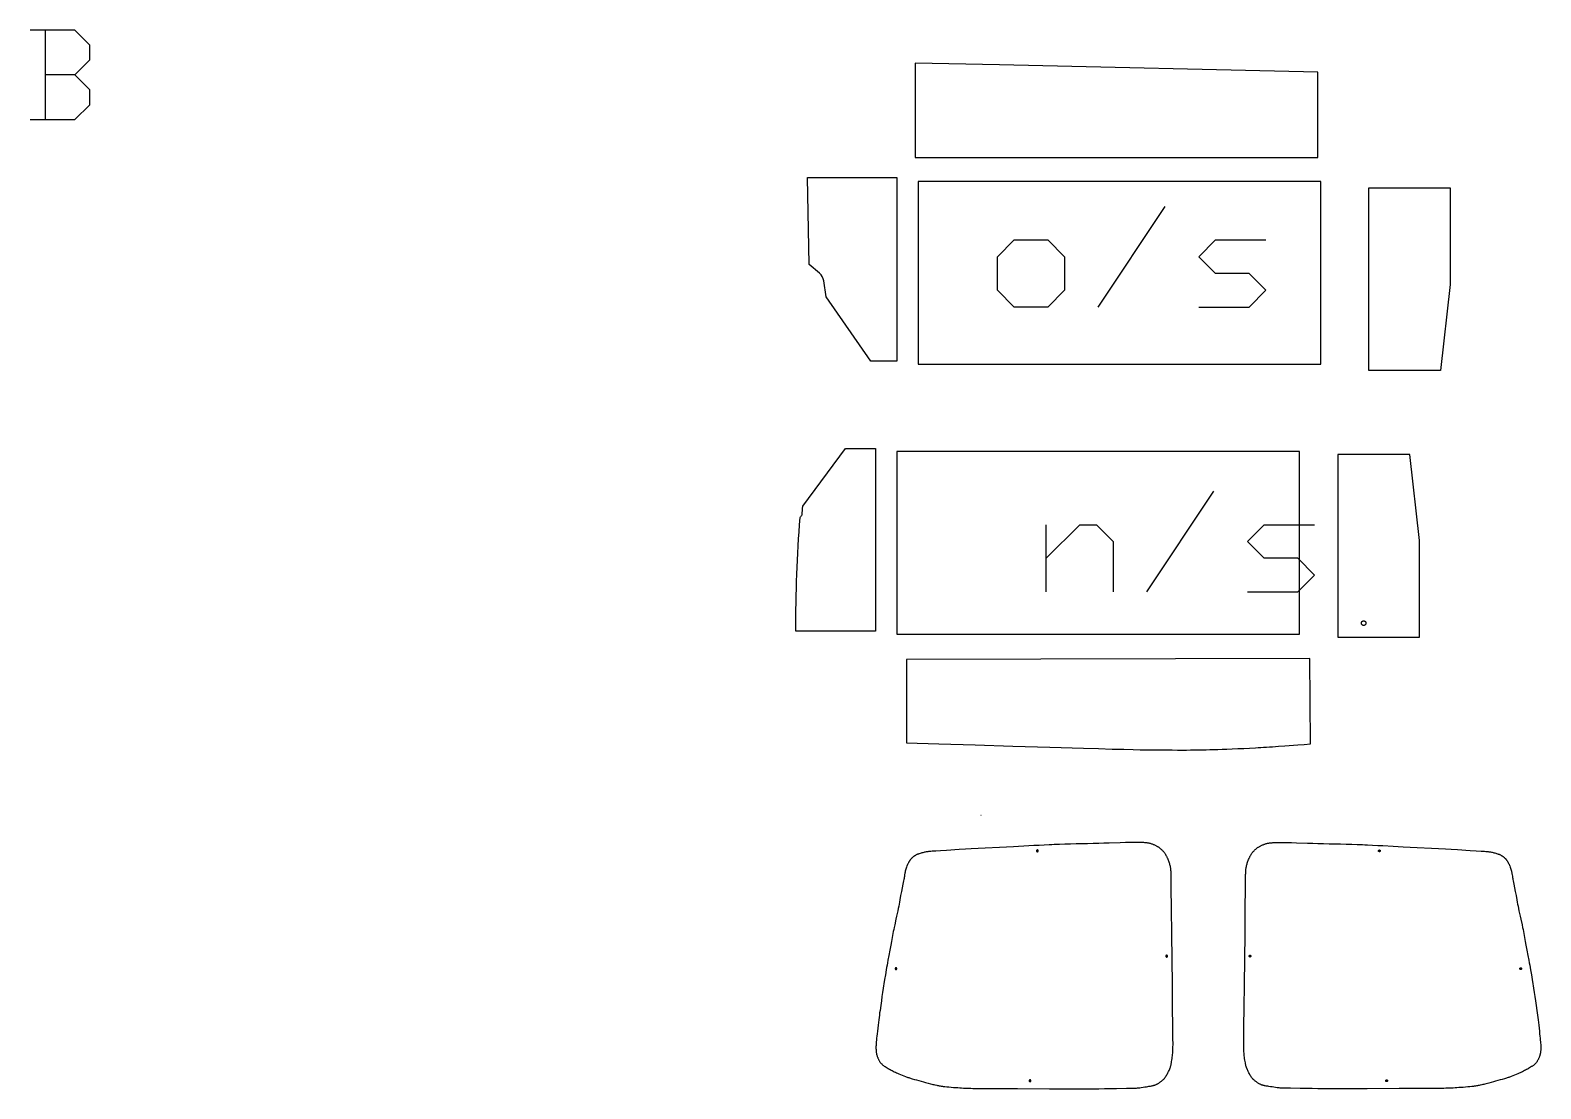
# Model space of a CAD drawing. Extents: x -674 to 6078, y 0 to 5918.
# Drawn here: x 2647 to 6078, y 3513 to 5918 of the extents above; entities that cross this region are included whole.
import ezdxf

# ---------------------------------------------------------------- set-up
doc = ezdxf.new("R2010")
doc.units = 0
doc.layers.add('Default Layer', color=1, linetype='CONTINUOUS')

msp = doc.modelspace()

# ---------------------------------------------------------------- linework, layer by layer
at = {"layer": 'Default Layer'}
for points in [[(2748.6, 5816.8), (2782.5, 5850.7), (2782.5, 5884.5), (2748.6, 5918.4), (2647, 5918.4)], [(2680.9, 5918.4), (2680.9, 5715.2)], [(2647, 5715.2), (2748.6, 5715.2), (2782.5, 5749.1), (2782.5, 5782.9), (2748.6, 5816.8), (2680.9, 5816.8)], [(5072.5, 5289.4), (5224.9, 5518)], [(5301.1, 5289.4), (5415.4, 5289.4), (5453.5, 5327.5), (5415.4, 5365.6), (5339.2, 5365.6), (5301.1, 5403.7), (5339.2, 5441.8), (5453.5, 5441.8)], [(5183, 4642.5), (5335.4, 4871.1)], [(4954.4, 4642.5), (4954.4, 4794.9)], [(4954.4, 4718.7), (5030.6, 4794.9), (5068.7, 4794.9), (5106.8, 4756.8), (5106.8, 4642.5)], [(5411.6, 4642.5), (5525.9, 4642.5), (5564, 4680.6), (5525.9, 4718.7), (5449.7, 4718.7), (5411.6, 4756.8), (5449.7, 4794.9), (5564, 4794.9)], [(4806.6, 4134.3), (4806.4, 4134.2), (4806.1, 4134.3)]]:
    msp.add_lwpolyline(points, dxfattribs=at)
for points in [[(4848.2, 5839.5), (4656.7, 5843.8), (4656.7, 5628.8), (5571.7, 5628.8), (5571.5, 5823.1), (4848.2, 5839.5)], [(5578.6, 5159.5), (5578.6, 5574.5), (4663.6, 5574.5), (4663.6, 5159.5), (5578.6, 5159.5)], [(5850.1, 5145.6), (5687.1, 5145.6), (5687.1, 5145.6), (5687.1, 5560.6), (5687.1, 5560.6), (5872.1, 5560.6), (5872.1, 5340.6), (5850.1, 5145.6)], [(4958.2, 5289.4), (4882, 5289.4), (4843.9, 5327.5), (4843.9, 5403.7), (4882, 5441.8), (4958.2, 5441.8), (4996.3, 5403.7), (4996.3, 5327.5), (4958.2, 5289.4)], [(5530.2, 4546.2), (5530.2, 4961.2), (4615.2, 4961.2), (4615.2, 4546.2), (5530.2, 4546.2)], [(5780.1, 4954.3), (5617.1, 4954.3), (5617.1, 4954.3), (5617.1, 4539.3), (5617.1, 4539.3), (5802.1, 4539.3), (5802.1, 4759.3), (5780.1, 4954.3)], [(5675.6, 4576.5), (5676.1, 4576.5), (5676.6, 4576.4), (5677.1, 4576.3), (5677.6, 4576.1), (5678.1, 4575.9), (5678.5, 4575.7), (5678.9, 4575.4), (5679.3, 4575), (5679.6, 4574.6), (5679.9, 4574.2), (5680.2, 4573.8), (5680.4, 4573.3), (5680.6, 4572.9), (5680.7, 4572.4), (5680.8, 4571.8), (5680.8, 4571.3), (5680.8, 4570.8), (5680.7, 4570.2), (5680.6, 4569.7), (5680.4, 4569.3), (5680.2, 4568.8), (5679.9, 4568.4), (5679.6, 4568), (5679.3, 4567.6), (5678.9, 4567.2), (5678.5, 4566.9), (5678.1, 4566.7), (5677.6, 4566.5), (5677.1, 4566.3), (5676.6, 4566.2), (5676.1, 4566.1), (5675.6, 4566), (5675, 4566.1), (5674.5, 4566.2), (5674, 4566.3), (5673.5, 4566.5), (5673.1, 4566.7), (5672.6, 4566.9), (5672.2, 4567.2), (5671.9, 4567.6), (5671.5, 4568), (5671.2, 4568.4), (5671, 4568.8), (5670.7, 4569.3), (5670.6, 4569.7), (5670.4, 4570.2), (5670.4, 4570.8), (5670.3, 4571.3), (5670.4, 4571.8), (5670.4, 4572.4), (5670.6, 4572.9), (5670.7, 4573.3), (5671, 4573.8), (5671.2, 4574.2), (5671.5, 4574.6), (5671.9, 4575), (5672.2, 4575.4), (5672.6, 4575.7), (5673.1, 4575.9), (5673.5, 4576.1), (5674, 4576.3), (5674.5, 4576.4), (5675, 4576.5), (5675.6, 4576.5)], [(5553.6, 4491), (4636.9, 4488.9), (4637.6, 4299.5), (4710.9, 4297.2), (4793, 4294.6), (4878.6, 4292), (4962.5, 4289.5), (5039.4, 4287.2), (5073.7, 4286.2), (5104.3, 4285.3), (5130.6, 4284.6), (5151.9, 4284), (5167.6, 4283.6), (5173.1, 4283.5), (5176.9, 4283.4), (5189.3, 4283.3), (5202.2, 4283.2), (5215.3, 4283.1), (5228.3, 4283.1), (5240.8, 4283.1), (5252.7, 4283), (5273.2, 4283), (5282.1, 4283.1), (5291, 4283.2), (5299.9, 4283.3), (5308.7, 4283.5), (5317.6, 4283.7), (5326.5, 4283.9), (5335.3, 4284.2), (5344.2, 4284.4), (5353.9, 4284.8), (5364.9, 4285.2), (5377, 4285.6), (5389.8, 4286.1), (5403.1, 4286.7), (5416.4, 4287.3), (5429.6, 4288), (5436, 4288.4), (5442.2, 4288.7), (5448.4, 4289.1), (5454.9, 4289.5), (5461.5, 4290), (5468.3, 4290.4), (5482.3, 4291.4), (5496.8, 4292.5), (5526.1, 4294.8), (5540.7, 4295.9), (5555, 4297), (5553.6, 4491)], [(5062.4, 3513.3), (5074.1, 3513.4), (5087.2, 3513.6), (5100.8, 3513.8), (5114.1, 3514), (5136.6, 3514.5), (5147.9, 3514.7), (5151.3, 3514.8), (5154.8, 3514.8), (5156.5, 3514.9), (5158.2, 3514.9), (5160, 3515), (5161.7, 3515.2), (5162.7, 3515.3), (5163.9, 3515.4), (5166.9, 3515.8), (5170.5, 3516.3), (5174.4, 3516.8), (5178.3, 3517.4), (5182, 3518), (5185.2, 3518.5), (5187.6, 3518.9), (5189.5, 3519.3), (5191.5, 3519.6), (5193.5, 3519.9), (5195.4, 3520.3), (5196.4, 3520.5), (5197.4, 3520.7), (5198.4, 3520.9), (5199.3, 3521.2), (5200.3, 3521.4), (5201.2, 3521.8), (5202.1, 3522.1), (5203, 3522.5), (5204, 3522.9), (5205.1, 3523.5), (5206.2, 3524.1), (5207.4, 3524.8), (5208.7, 3525.6), (5210, 3526.4), (5211.3, 3527.2), (5212.6, 3528.1), (5213.9, 3529), (5215.2, 3529.9), (5216.5, 3530.9), (5217.6, 3531.8), (5218.8, 3532.7), (5219.8, 3533.5), (5220.7, 3534.4), (5221.5, 3535.2), (5222.2, 3535.9), (5222.9, 3536.7), (5223.6, 3537.5), (5224.2, 3538.4), (5224.9, 3539.2), (5225.5, 3540.1), (5226, 3541), (5226.6, 3541.9), (5227.2, 3542.8), (5227.7, 3543.7), (5228.7, 3545.6), (5229.7, 3547.4), (5230.7, 3549.2), (5231.7, 3551), (5232.6, 3552.8), (5233.5, 3554.7), (5234.3, 3556.6), (5235.1, 3558.4), (5235.5, 3559.4), (5235.8, 3560.3), (5236.2, 3561.3), (5236.5, 3562.3), (5236.8, 3563.2), (5237.1, 3564.2), (5237.4, 3565.3), (5237.7, 3566.4), (5238, 3567.7), (5238.3, 3569), (5238.6, 3570.5), (5238.8, 3572), (5239.4, 3575.2), (5239.9, 3578.5), (5240.4, 3581.9), (5240.8, 3585.1), (5241.2, 3588.3), (5241.5, 3591.3), (5241.8, 3594.3), (5242, 3597.4), (5242.2, 3600.4), (5242.3, 3603.5), (5242.4, 3606.5), (5242.5, 3609.5), (5242.6, 3612.6), (5242.6, 3614), (5242.6, 3616.6), (5242.5, 3625.4), (5242.4, 3638.4), (5242.2, 3655.2), (5241.7, 3697.9), (5241.1, 3749.8), (5239.6, 3865.4), (5238.9, 3921.2), (5238.3, 3970.5), (5238.3, 3976.8), (5238.3, 3983.3), (5238.3, 3989.5), (5238.3, 3992.3), (5238.3, 3994.9), (5238.2, 3999.9), (5238.1, 4002.4), (5238.1, 4005), (5238, 4007.5), (5237.9, 4008.7), (5237.8, 4009.9), (5237.7, 4011), (5237.6, 4012.1), (5237.5, 4013.2), (5237.3, 4014.2), (5237, 4016.3), (5236.6, 4018.3), (5236.1, 4020.3), (5235.6, 4022.3), (5235, 4024.3), (5234.4, 4026.2), (5233.8, 4028.2), (5233.1, 4030.1), (5232.3, 4032.1), (5231.5, 4034.2), (5230.5, 4036.5), (5230, 4037.6), (5229.5, 4038.7), (5229, 4039.9), (5228.4, 4041), (5227.9, 4042.1), (5227.3, 4043.2), (5226.6, 4044.3), (5226, 4045.4), (5225.3, 4046.4), (5224.6, 4047.4), (5223.9, 4048.4), (5223.2, 4049.4), (5222.4, 4050.3), (5221.6, 4051.3), (5220.7, 4052.3), (5219.9, 4053.3), (5219, 4054.2), (5218.1, 4055.2), (5217.1, 4056.1), (5216.2, 4057), (5215.2, 4057.9), (5214.2, 4058.7), (5213.2, 4059.6), (5212.1, 4060.4), (5211.1, 4061.2), (5210, 4061.9), (5208.9, 4062.6), (5207.8, 4063.3), (5206.6, 4064), (5205.3, 4064.7), (5204, 4065.4), (5202.7, 4066), (5201.4, 4066.6), (5200, 4067.2), (5198.6, 4067.8), (5197.2, 4068.4), (5195.7, 4068.9), (5194.3, 4069.4), (5192.9, 4069.9), (5191.4, 4070.3), (5190, 4070.7), (5188.6, 4071.1), (5187.8, 4071.2), (5187.1, 4071.4), (5185.5, 4071.6), (5183.8, 4071.9), (5182, 4072.1), (5180.2, 4072.3), (5178.3, 4072.4), (5176.3, 4072.5), (5174.3, 4072.6), (5172.2, 4072.7), (5170.2, 4072.8), (5166, 4072.9), (5158, 4073), (5155.7, 4073), (5152.6, 4073), (5148.8, 4073), (5144.5, 4072.9), (5134.3, 4072.6), (5122.7, 4072.3), (5097.6, 4071.5), (5085.4, 4071.2), (5074.2, 4070.8), (5061.4, 4070.5), (5048.5, 4070.2), (5022.5, 4069.5), (5009.6, 4069.2), (4997, 4068.8), (4984.7, 4068.4), (4978.8, 4068.2), (4972.9, 4068), (4967.1, 4067.7), (4961.3, 4067.5), (4949.7, 4066.9), (4938.2, 4066.3), (4926.6, 4065.7), (4903.4, 4064.4), (4891.8, 4063.8), (4880.2, 4063.2), (4783.9, 4058.2), (4771.2, 4057.5), (4757.1, 4056.6), (4727.9, 4054.9), (4714.6, 4054.1), (4703.5, 4053.4), (4695.4, 4052.9), (4692.8, 4052.7), (4691.3, 4052.6), (4689.4, 4052.4), (4687.5, 4052.1), (4685.6, 4051.9), (4683.7, 4051.6), (4681.9, 4051.3), (4680, 4051), (4678.1, 4050.6), (4676.3, 4050.2), (4674.4, 4049.7), (4672.4, 4049.2), (4670.3, 4048.6), (4668.3, 4048), (4666.3, 4047.4), (4665.3, 4047.1), (4664.4, 4046.7), (4663.4, 4046.4), (4662.5, 4046), (4661.7, 4045.6), (4660.9, 4045.3), (4659.3, 4044.5), (4657.8, 4043.7), (4657.1, 4043.2), (4656.3, 4042.8), (4655.6, 4042.3), (4654.9, 4041.9), (4654.1, 4041.4), (4653.4, 4040.9), (4652.7, 4040.4), (4652, 4039.8), (4651.4, 4039.3), (4650.7, 4038.7), (4650.1, 4038.1), (4649.5, 4037.5), (4648.8, 4036.9), (4648.2, 4036.3), (4647.6, 4035.6), (4647.1, 4034.9), (4646.5, 4034.2), (4645.9, 4033.4), (4645.3, 4032.7), (4644.8, 4031.9), (4644.3, 4031.1), (4643.7, 4030.3), (4643.2, 4029.5), (4642.7, 4028.7), (4641.8, 4027), (4640.9, 4025.4), (4640.5, 4024.5), (4640, 4023.6), (4639.6, 4022.6), (4639.1, 4021.6), (4638.7, 4020.6), (4638.3, 4019.5), (4637.4, 4017.2), (4636.6, 4014.9), (4635.9, 4012.5), (4635.2, 4010.3), (4634.6, 4008.1), (4634.3, 4007.1), (4634.1, 4006.1), (4633.9, 4005), (4633.7, 4004), (4633.3, 4001.9), (4633, 3999.8), (4632.4, 3995.6), (4632, 3993.5), (4631.7, 3991.4), (4631.2, 3988.9), (4630.6, 3985.8), (4629, 3978.2), (4625.7, 3961.8), (4623.9, 3952.1), (4622.2, 3942.4), (4621.3, 3937.5), (4620.4, 3932.7), (4619.5, 3927.9), (4618.6, 3923), (4617.5, 3917.7), (4616.2, 3911.7), (4614.8, 3905.3), (4613.3, 3898.6), (4610.4, 3885.6), (4609.2, 3879.8), (4608.2, 3874.9), (4607.3, 3870.4), (4606.4, 3866), (4605.6, 3861.5), (4604.8, 3857.1), (4603.2, 3848.2), (4601.5, 3839.3), (4599.4, 3827.9), (4597.2, 3816.5), (4595, 3805.2), (4594, 3799.7), (4593, 3794.3), (4592.1, 3788.9), (4591.1, 3783.5), (4589.2, 3772.5), (4587.5, 3761.8), (4585.9, 3751.7), (4585.1, 3746.9), (4584.4, 3742), (4583, 3732.4), (4581.6, 3722.7), (4580.2, 3713), (4578.7, 3702.2), (4577.1, 3691.4), (4576.3, 3685.9), (4575.6, 3680.5), (4574.8, 3675.1), (4574.1, 3669.7), (4573.4, 3663.9), (4572.6, 3657.5), (4571.8, 3650.8), (4571.1, 3644.3), (4570.4, 3638.1), (4569.8, 3632.5), (4569.3, 3628), (4569, 3624.7), (4568.5, 3619.6), (4568.3, 3616.9), (4568.1, 3614.3), (4568, 3611.7), (4567.9, 3609.2), (4567.9, 3608), (4567.8, 3606.9), (4567.9, 3605.7), (4567.9, 3604.7), (4568, 3602.6), (4568.1, 3600.6), (4568.3, 3598.5), (4568.4, 3597.5), (4568.5, 3596.4), (4568.7, 3595.4), (4568.8, 3594.4), (4569, 3593.4), (4569.2, 3592.4), (4569.4, 3591.3), (4569.7, 3590.3), (4570, 3589.4), (4570.3, 3588.4), (4570.6, 3587.4), (4571, 3586.3), (4571.4, 3585.3), (4571.8, 3584.2), (4572.3, 3583.1), (4572.8, 3582), (4573.3, 3580.9), (4573.8, 3579.7), (4574.4, 3578.6), (4575, 3577.5), (4575.7, 3576.4), (4576.3, 3575.4), (4577, 3574.3), (4577.7, 3573.3), (4578.5, 3572.4), (4579.2, 3571.4), (4580, 3570.5), (4580.9, 3569.7), (4581.8, 3568.8), (4582.7, 3568), (4583.7, 3567.2), (4584.7, 3566.5), (4585.8, 3565.7), (4586.8, 3565), (4587.9, 3564.3), (4589, 3563.6), (4591.2, 3562.2), (4595.5, 3559.5), (4596.6, 3558.9), (4597.7, 3558.2), (4598.9, 3557.6), (4600, 3556.9), (4602.3, 3555.7), (4604.7, 3554.5), (4607.1, 3553.3), (4609.5, 3552.1), (4611.9, 3551), (4614.4, 3549.9), (4617, 3548.7), (4620.1, 3547.4), (4623.5, 3545.9), (4627.2, 3544.4), (4631, 3542.8), (4634.8, 3541.3), (4636.7, 3540.6), (4638.6, 3539.9), (4640.5, 3539.2), (4642.3, 3538.6), (4644.1, 3538), (4646.1, 3537.4), (4648.2, 3536.7), (4650.5, 3536.1), (4655.2, 3534.7), (4660.2, 3533.4), (4670.5, 3530.6), (4675.6, 3529.2), (4680.5, 3527.9), (4686.1, 3526.4), (4691.8, 3524.8), (4694.6, 3524), (4697.2, 3523.3), (4699.6, 3522.7), (4701.8, 3522.2), (4705.8, 3521.3), (4707.8, 3520.9), (4709.8, 3520.5), (4711.8, 3520.1), (4713.8, 3519.7), (4715.8, 3519.4), (4717.9, 3519.1), (4719, 3518.9), (4720.5, 3518.7), (4724.2, 3518.4), (4728.7, 3517.9), (4733.7, 3517.5), (4739, 3517.1), (4744.3, 3516.6), (4749.4, 3516.3), (4754, 3515.9), (4758.2, 3515.6), (4762.5, 3515.4), (4766.7, 3515.1), (4771, 3514.9), (4775.2, 3514.7), (4779.5, 3514.5), (4783.7, 3514.4), (4788, 3514.3), (4792.2, 3514.2), (4796.5, 3514.1), (4800.8, 3514.1), (4805.1, 3514.1), (4813.8, 3514), (4818.1, 3514), (4822.4, 3514), (4854.6, 3513.9), (4889.7, 3513.8), (4961.8, 3513.5), (4995.1, 3513.4), (5024.2, 3513.3), (5047.2, 3513.3), (5055.9, 3513.3), (5062.4, 3513.3)], [(4936.5, 4053.9), (4936.5, 4054.1), (4936.4, 4054.3), (4936.4, 4054.5), (4936.3, 4054.7), (4936.2, 4054.9), (4936.1, 4055), (4936, 4055.2), (4935.9, 4055.3), (4935.8, 4055.5), (4935.6, 4055.6), (4935.4, 4055.7), (4935.3, 4055.8), (4935.1, 4055.8), (4934.9, 4055.9), (4934.7, 4055.9), (4934.5, 4055.9), (4934.3, 4055.9), (4934.1, 4055.9), (4933.9, 4055.8), (4933.7, 4055.8), (4933.5, 4055.7), (4933.4, 4055.6), (4933.2, 4055.5), (4933.1, 4055.3), (4932.9, 4055.2), (4932.8, 4055), (4932.7, 4054.9), (4932.6, 4054.7), (4932.6, 4054.5), (4932.5, 4054.3), (4932.5, 4054.1), (4932.5, 4053.9), (4932.5, 4053.7), (4932.5, 4053.5), (4932.6, 4053.3), (4932.6, 4053.1), (4932.7, 4053), (4932.8, 4052.8), (4932.9, 4052.6), (4933.1, 4052.5), (4933.2, 4052.4), (4933.4, 4052.3), (4933.5, 4052.2), (4933.7, 4052.1), (4933.9, 4052), (4934.1, 4052), (4934.3, 4051.9), (4934.5, 4051.9), (4934.7, 4051.9), (4934.9, 4052), (4935.1, 4052), (4935.3, 4052.1), (4935.4, 4052.2), (4935.6, 4052.3), (4935.8, 4052.4), (4935.9, 4052.5), (4936, 4052.6), (4936.1, 4052.8), (4936.2, 4053), (4936.3, 4053.1), (4936.4, 4053.3), (4936.4, 4053.5), (4936.5, 4053.7), (4936.5, 4053.9)], [(5583.3, 3513.3), (5571.6, 3513.4), (5558.5, 3513.6), (5544.9, 3513.8), (5531.6, 3514), (5509.1, 3514.5), (5497.8, 3514.7), (5494.4, 3514.8), (5490.9, 3514.8), (5489.2, 3514.9), (5487.5, 3514.9), (5485.7, 3515), (5484, 3515.2), (5483, 3515.3), (5481.8, 3515.4), (5478.8, 3515.8), (5475.2, 3516.3), (5471.3, 3516.8), (5467.4, 3517.4), (5463.7, 3518), (5460.5, 3518.5), (5458.1, 3518.9), (5456.2, 3519.3), (5454.2, 3519.6), (5452.2, 3519.9), (5450.3, 3520.3), (5449.3, 3520.5), (5448.3, 3520.7), (5447.3, 3520.9), (5446.4, 3521.2), (5445.4, 3521.4), (5444.5, 3521.8), (5443.6, 3522.1), (5442.7, 3522.5), (5441.7, 3522.9), (5440.6, 3523.5), (5439.5, 3524.1), (5438.3, 3524.8), (5437, 3525.6), (5435.7, 3526.4), (5434.4, 3527.2), (5433.1, 3528.1), (5431.8, 3529), (5430.5, 3529.9), (5429.2, 3530.9), (5428.1, 3531.8), (5426.9, 3532.7), (5425.9, 3533.5), (5425, 3534.4), (5424.2, 3535.2), (5423.5, 3535.9), (5422.8, 3536.7), (5422.1, 3537.5), (5421.5, 3538.4), (5420.8, 3539.2), (5420.2, 3540.1), (5419.7, 3541), (5419.1, 3541.9), (5418.5, 3542.8), (5418, 3543.7), (5416.9, 3545.6), (5415.9, 3547.4), (5415, 3549.2), (5414, 3551), (5413.1, 3552.8), (5412.2, 3554.7), (5411.4, 3556.6), (5410.6, 3558.4), (5410.2, 3559.4), (5409.9, 3560.3), (5409.5, 3561.3), (5409.2, 3562.3), (5408.9, 3563.2), (5408.6, 3564.2), (5408.3, 3565.3), (5408, 3566.4), (5407.7, 3567.7), (5407.4, 3569), (5407.1, 3570.5), (5406.9, 3572), (5406.3, 3575.2), (5405.8, 3578.5), (5405.3, 3581.9), (5404.9, 3585.1), (5404.5, 3588.3), (5404.2, 3591.3), (5403.9, 3594.3), (5403.7, 3597.4), (5403.5, 3600.4), (5403.4, 3603.5), (5403.3, 3606.5), (5403.2, 3609.5), (5403.1, 3612.6), (5403.1, 3614), (5403.1, 3616.6), (5403.2, 3625.4), (5403.3, 3638.4), (5403.5, 3655.2), (5404, 3697.9), (5404.6, 3749.8), (5406.1, 3865.4), (5406.8, 3921.2), (5407.4, 3970.5), (5407.4, 3976.8), (5407.4, 3983.3), (5407.3, 3989.5), (5407.4, 3992.3), (5407.4, 3994.9), (5407.5, 3999.9), (5407.6, 4002.4), (5407.6, 4005), (5407.7, 4007.5), (5407.8, 4008.7), (5407.9, 4009.9), (5408, 4011), (5408.1, 4012.1), (5408.2, 4013.2), (5408.4, 4014.2), (5408.7, 4016.3), (5409.1, 4018.3), (5409.6, 4020.3), (5410.1, 4022.3), (5410.7, 4024.3), (5411.3, 4026.2), (5411.9, 4028.2), (5412.6, 4030.1), (5413.4, 4032.1), (5414.2, 4034.2), (5415.2, 4036.5), (5415.7, 4037.6), (5416.2, 4038.7), (5416.7, 4039.9), (5417.3, 4041), (5417.8, 4042.1), (5418.4, 4043.2), (5419.1, 4044.3), (5419.7, 4045.4), (5420.4, 4046.4), (5421.1, 4047.4), (5421.8, 4048.4), (5422.5, 4049.4), (5423.3, 4050.3), (5424.1, 4051.3), (5425, 4052.3), (5425.8, 4053.3), (5426.7, 4054.2), (5427.6, 4055.2), (5428.6, 4056.1), (5429.5, 4057), (5430.5, 4057.9), (5431.5, 4058.7), (5432.5, 4059.6), (5433.6, 4060.4), (5434.6, 4061.2), (5435.7, 4061.9), (5436.8, 4062.6), (5437.9, 4063.3), (5439.1, 4064), (5440.4, 4064.7), (5441.7, 4065.4), (5443, 4066), (5444.3, 4066.6), (5445.7, 4067.2), (5447.1, 4067.8), (5448.5, 4068.4), (5449.9, 4068.9), (5451.4, 4069.4), (5452.8, 4069.9), (5454.3, 4070.3), (5455.7, 4070.7), (5457.1, 4071.1), (5457.9, 4071.2), (5458.6, 4071.4), (5460.2, 4071.6), (5461.9, 4071.9), (5463.7, 4072.1), (5465.5, 4072.3), (5467.4, 4072.4), (5469.4, 4072.5), (5471.4, 4072.6), (5473.5, 4072.7), (5475.5, 4072.8), (5479.7, 4072.9), (5487.7, 4073), (5490, 4073), (5493.1, 4073), (5496.9, 4073), (5501.2, 4072.9), (5511.4, 4072.6), (5523, 4072.3), (5548.1, 4071.5), (5560.3, 4071.2), (5571.5, 4070.8), (5584.3, 4070.5), (5597.2, 4070.2), (5623.2, 4069.5), (5636.1, 4069.2), (5648.7, 4068.8), (5660.9, 4068.4), (5666.9, 4068.2), (5672.8, 4068), (5678.6, 4067.7), (5684.4, 4067.5), (5696, 4066.9), (5707.5, 4066.3), (5719.1, 4065.7), (5742.3, 4064.4), (5753.9, 4063.8), (5765.4, 4063.2), (5861.8, 4058.2), (5874.5, 4057.5), (5888.6, 4056.6), (5917.8, 4054.9), (5931.1, 4054.1), (5942.2, 4053.4), (5950.3, 4052.9), (5952.9, 4052.7), (5954.4, 4052.6), (5956.3, 4052.4), (5958.2, 4052.1), (5960.1, 4051.9), (5962, 4051.6), (5963.8, 4051.3), (5965.7, 4051), (5967.6, 4050.6), (5969.4, 4050.2), (5971.3, 4049.7), (5973.3, 4049.2), (5975.4, 4048.6), (5977.4, 4048), (5979.4, 4047.4), (5980.4, 4047.1), (5981.3, 4046.7), (5982.3, 4046.4), (5983.2, 4046), (5984, 4045.6), (5984.8, 4045.3), (5986.4, 4044.5), (5987.9, 4043.7), (5988.6, 4043.2), (5989.4, 4042.8), (5990.1, 4042.3), (5990.8, 4041.9), (5991.6, 4041.4), (5992.3, 4040.9), (5993, 4040.4), (5993.7, 4039.8), (5994.3, 4039.3), (5995, 4038.7), (5995.6, 4038.1), (5996.2, 4037.5), (5996.9, 4036.9), (5997.5, 4036.3), (5998.1, 4035.6), (5998.6, 4034.9), (5999.2, 4034.2), (5999.8, 4033.4), (6000.3, 4032.7), (6000.9, 4031.9), (6001.4, 4031.1), (6002, 4030.3), (6002.5, 4029.5), (6003, 4028.7), (6003.9, 4027), (6004.8, 4025.4), (6005.2, 4024.5), (6005.7, 4023.6), (6006.1, 4022.6), (6006.6, 4021.6), (6007, 4020.6), (6007.4, 4019.5), (6008.3, 4017.2), (6009.1, 4014.9), (6009.8, 4012.5), (6010.5, 4010.3), (6011.1, 4008.1), (6011.4, 4007.1), (6011.6, 4006.1), (6011.8, 4005), (6012, 4004), (6012.4, 4001.9), (6012.7, 3999.8), (6013.3, 3995.6), (6013.7, 3993.5), (6014, 3991.4), (6014.5, 3988.9), (6015.1, 3985.8), (6016.7, 3978.2), (6020, 3961.8), (6021.7, 3952.1), (6023.5, 3942.4), (6024.4, 3937.5), (6025.3, 3932.7), (6026.2, 3927.9), (6027.1, 3923), (6028.2, 3917.7), (6029.5, 3911.7), (6030.9, 3905.3), (6032.4, 3898.6), (6035.3, 3885.6), (6036.5, 3879.8), (6037.5, 3874.9), (6038.4, 3870.4), (6039.3, 3866), (6040.1, 3861.5), (6040.9, 3857.1), (6042.5, 3848.2), (6044.2, 3839.3), (6046.3, 3827.9), (6048.5, 3816.5), (6050.7, 3805.2), (6051.7, 3799.7), (6052.7, 3794.3), (6053.6, 3788.9), (6054.6, 3783.5), (6056.5, 3772.5), (6058.2, 3761.8), (6059.8, 3751.7), (6060.6, 3746.9), (6061.3, 3742), (6062.7, 3732.4), (6064.1, 3722.7), (6065.5, 3713), (6067, 3702.2), (6068.6, 3691.4), (6069.4, 3685.9), (6070.1, 3680.5), (6070.9, 3675.1), (6071.6, 3669.7), (6072.3, 3663.9), (6073.1, 3657.5), (6073.9, 3650.8), (6074.6, 3644.3), (6075.3, 3638.1), (6075.9, 3632.5), (6076.4, 3628), (6076.7, 3624.7), (6077.2, 3619.6), (6077.4, 3616.9), (6077.6, 3614.3), (6077.7, 3611.7), (6077.8, 3609.2), (6077.8, 3608), (6077.9, 3606.9), (6077.8, 3605.7), (6077.8, 3604.7), (6077.7, 3602.6), (6077.6, 3600.6), (6077.4, 3598.5), (6077.3, 3597.5), (6077.2, 3596.4), (6077, 3595.4), (6076.9, 3594.4), (6076.7, 3593.4), (6076.5, 3592.4), (6076.3, 3591.3), (6076, 3590.3), (6075.7, 3589.4), (6075.4, 3588.4), (6075.1, 3587.4), (6074.7, 3586.3), (6074.3, 3585.3), (6073.9, 3584.2), (6073.4, 3583.1), (6072.9, 3582), (6072.4, 3580.9), (6071.9, 3579.7), (6071.3, 3578.6), (6070.7, 3577.5), (6070, 3576.4), (6069.4, 3575.4), (6068.7, 3574.3), (6068, 3573.3), (6067.2, 3572.4), (6066.5, 3571.4), (6065.7, 3570.5), (6064.8, 3569.7), (6063.9, 3568.8), (6063, 3568), (6062, 3567.2), (6061, 3566.5), (6059.9, 3565.7), (6058.9, 3565), (6057.8, 3564.3), (6056.7, 3563.6), (6054.5, 3562.2), (6050.2, 3559.5), (6049.1, 3558.9), (6048, 3558.2), (6046.8, 3557.6), (6045.7, 3556.9), (6043.4, 3555.7), (6041, 3554.5), (6038.6, 3553.3), (6036.2, 3552.1), (6033.8, 3551), (6031.3, 3549.9), (6028.7, 3548.7), (6025.6, 3547.4), (6022.2, 3545.9), (6018.5, 3544.4), (6014.7, 3542.8), (6010.9, 3541.3), (6009, 3540.6), (6007.1, 3539.9), (6005.2, 3539.2), (6003.4, 3538.6), (6001.6, 3538), (5999.6, 3537.4), (5997.5, 3536.7), (5995.2, 3536.1), (5990.5, 3534.7), (5985.5, 3533.4), (5975.2, 3530.6), (5970.1, 3529.2), (5965.2, 3527.9), (5959.6, 3526.4), (5953.9, 3524.8), (5951.1, 3524), (5948.5, 3523.3), (5946.1, 3522.7), (5943.9, 3522.2), (5939.9, 3521.3), (5937.9, 3520.9), (5935.9, 3520.5), (5933.9, 3520.1), (5931.9, 3519.7), (5929.9, 3519.4), (5927.8, 3519.1), (5926.7, 3518.9), (5925.2, 3518.7), (5921.5, 3518.4), (5917, 3517.9), (5912, 3517.5), (5906.7, 3517.1), (5901.4, 3516.6), (5896.3, 3516.3), (5891.7, 3515.9), (5887.5, 3515.6), (5883.2, 3515.4), (5879, 3515.1), (5874.7, 3514.9), (5870.5, 3514.7), (5866.2, 3514.5), (5862, 3514.4), (5857.7, 3514.3), (5853.5, 3514.2), (5849.2, 3514.1), (5844.9, 3514.1), (5840.5, 3514.1), (5831.9, 3514), (5827.6, 3514), (5823.3, 3514), (5791.1, 3513.9), (5756, 3513.8), (5683.9, 3513.5), (5650.6, 3513.4), (5621.5, 3513.3), (5598.5, 3513.3), (5589.8, 3513.3), (5583.3, 3513.3)], [(5709.2, 4053.9), (5709.2, 4054.1), (5709.3, 4054.3), (5709.3, 4054.5), (5709.4, 4054.7), (5709.5, 4054.9), (5709.6, 4055), (5709.7, 4055.2), (5709.8, 4055.3), (5709.9, 4055.5), (5710.1, 4055.6), (5710.3, 4055.7), (5710.4, 4055.8), (5710.6, 4055.8), (5710.8, 4055.9), (5711, 4055.9), (5711.2, 4055.9), (5711.4, 4055.9), (5711.6, 4055.9), (5711.8, 4055.8), (5712, 4055.8), (5712.2, 4055.7), (5712.3, 4055.6), (5712.5, 4055.5), (5712.6, 4055.3), (5712.8, 4055.2), (5712.9, 4055), (5713, 4054.9), (5713.1, 4054.7), (5713.1, 4054.5), (5713.2, 4054.3), (5713.2, 4054.1), (5713.2, 4053.9), (5713.2, 4053.7), (5713.2, 4053.5), (5713.1, 4053.3), (5713.1, 4053.1), (5713, 4053), (5712.9, 4052.8), (5712.8, 4052.6), (5712.6, 4052.5), (5712.5, 4052.4), (5712.3, 4052.3), (5712.2, 4052.2), (5712, 4052.1), (5711.8, 4052), (5711.6, 4052), (5711.4, 4051.9), (5711.2, 4051.9), (5711, 4051.9), (5710.8, 4052), (5710.6, 4052), (5710.4, 4052.1), (5710.3, 4052.2), (5710.1, 4052.3), (5709.9, 4052.4), (5709.8, 4052.5), (5709.7, 4052.6), (5709.6, 4052.8), (5709.5, 4053), (5709.4, 4053.1), (5709.3, 4053.3), (5709.3, 4053.5), (5709.2, 4053.7), (5709.2, 4053.9)], [(5230.3, 3814.7), (5230.3, 3814.9), (5230.3, 3815.1), (5230.2, 3815.3), (5230.1, 3815.5), (5230.1, 3815.6), (5230, 3815.8), (5229.8, 3815.9), (5229.7, 3816.1), (5229.6, 3816.2), (5229.4, 3816.3), (5229.3, 3816.4), (5229.1, 3816.5), (5228.9, 3816.6), (5228.7, 3816.6), (5228.5, 3816.7), (5228.3, 3816.7), (5228.1, 3816.7), (5227.9, 3816.6), (5227.7, 3816.6), (5227.5, 3816.5), (5227.3, 3816.4), (5227.2, 3816.3), (5227, 3816.2), (5226.9, 3816.1), (5226.8, 3815.9), (5226.6, 3815.8), (5226.5, 3815.6), (5226.5, 3815.5), (5226.4, 3815.3), (5226.3, 3815.1), (5226.3, 3814.9), (5226.3, 3814.7), (5226.3, 3814.5), (5226.3, 3814.3), (5226.4, 3814.1), (5226.5, 3813.9), (5226.5, 3813.7), (5226.6, 3813.6), (5226.8, 3813.4), (5226.9, 3813.3), (5227, 3813.1), (5227.2, 3813), (5227.3, 3812.9), (5227.5, 3812.8), (5227.7, 3812.8), (5227.9, 3812.7), (5228.1, 3812.7), (5228.3, 3812.7), (5228.5, 3812.7), (5228.7, 3812.7), (5228.9, 3812.8), (5229.1, 3812.8), (5229.3, 3812.9), (5229.4, 3813), (5229.6, 3813.1), (5229.7, 3813.3), (5229.8, 3813.4), (5230, 3813.6), (5230.1, 3813.7), (5230.1, 3813.9), (5230.2, 3814.1), (5230.3, 3814.3), (5230.3, 3814.5), (5230.3, 3814.7)], [(5415.4, 3814.7), (5415.4, 3814.9), (5415.4, 3815.1), (5415.5, 3815.3), (5415.6, 3815.5), (5415.6, 3815.6), (5415.7, 3815.8), (5415.9, 3815.9), (5416, 3816.1), (5416.1, 3816.2), (5416.3, 3816.3), (5416.4, 3816.4), (5416.6, 3816.5), (5416.8, 3816.6), (5417, 3816.6), (5417.2, 3816.7), (5417.4, 3816.7), (5417.6, 3816.7), (5417.8, 3816.6), (5418, 3816.6), (5418.2, 3816.5), (5418.4, 3816.4), (5418.5, 3816.3), (5418.7, 3816.2), (5418.8, 3816.1), (5418.9, 3815.9), (5419.1, 3815.8), (5419.2, 3815.6), (5419.2, 3815.5), (5419.3, 3815.3), (5419.4, 3815.1), (5419.4, 3814.9), (5419.4, 3814.7), (5419.4, 3814.5), (5419.4, 3814.3), (5419.3, 3814.1), (5419.2, 3813.9), (5419.2, 3813.7), (5419.1, 3813.6), (5418.9, 3813.4), (5418.8, 3813.3), (5418.7, 3813.1), (5418.5, 3813), (5418.4, 3812.9), (5418.2, 3812.8), (5418, 3812.8), (5417.8, 3812.7), (5417.6, 3812.7), (5417.4, 3812.7), (5417.2, 3812.7), (5417, 3812.7), (5416.8, 3812.8), (5416.6, 3812.8), (5416.4, 3812.9), (5416.3, 3813), (5416.1, 3813.1), (5416, 3813.3), (5415.9, 3813.4), (5415.7, 3813.6), (5415.6, 3813.7), (5415.6, 3813.9), (5415.5, 3814.1), (5415.4, 3814.3), (5415.4, 3814.5), (5415.4, 3814.7)], [(4615.3, 3786.2), (4615.3, 3786.4), (4615.3, 3786.6), (4615.2, 3786.8), (4615.2, 3787), (4615.1, 3787.2), (4615, 3787.3), (4614.9, 3787.5), (4614.7, 3787.6), (4614.6, 3787.8), (4614.5, 3787.9), (4614.3, 3788), (4614.1, 3788.1), (4613.9, 3788.1), (4613.7, 3788.2), (4613.5, 3788.2), (4613.3, 3788.2), (4613.1, 3788.2), (4612.9, 3788.2), (4612.7, 3788.1), (4612.6, 3788.1), (4612.4, 3788), (4612.2, 3787.9), (4612.1, 3787.8), (4611.9, 3787.6), (4611.8, 3787.5), (4611.7, 3787.3), (4611.6, 3787.2), (4611.5, 3787), (4611.4, 3786.8), (4611.4, 3786.6), (4611.3, 3786.4), (4611.3, 3786.2), (4611.3, 3786), (4611.4, 3785.8), (4611.4, 3785.6), (4611.5, 3785.4), (4611.6, 3785.3), (4611.7, 3785.1), (4611.8, 3784.9), (4611.9, 3784.8), (4612.1, 3784.7), (4612.2, 3784.6), (4612.4, 3784.5), (4612.6, 3784.4), (4612.7, 3784.3), (4612.9, 3784.3), (4613.1, 3784.2), (4613.3, 3784.2), (4613.5, 3784.2), (4613.7, 3784.3), (4613.9, 3784.3), (4614.1, 3784.4), (4614.3, 3784.5), (4614.5, 3784.6), (4614.6, 3784.7), (4614.7, 3784.8), (4614.9, 3784.9), (4615, 3785.1), (4615.1, 3785.3), (4615.2, 3785.4), (4615.2, 3785.6), (4615.3, 3785.8), (4615.3, 3786), (4615.3, 3786.2)], [(6030.4, 3786.2), (6030.4, 3786.4), (6030.4, 3786.6), (6030.5, 3786.8), (6030.5, 3787), (6030.6, 3787.2), (6030.7, 3787.3), (6030.8, 3787.5), (6031, 3787.6), (6031.1, 3787.8), (6031.2, 3787.9), (6031.4, 3788), (6031.6, 3788.1), (6031.8, 3788.1), (6032, 3788.2), (6032.2, 3788.2), (6032.4, 3788.2), (6032.6, 3788.2), (6032.8, 3788.2), (6033, 3788.1), (6033.1, 3788.1), (6033.3, 3788), (6033.5, 3787.9), (6033.6, 3787.8), (6033.8, 3787.6), (6033.9, 3787.5), (6034, 3787.3), (6034.1, 3787.2), (6034.2, 3787), (6034.3, 3786.8), (6034.3, 3786.6), (6034.4, 3786.4), (6034.4, 3786.2), (6034.4, 3786), (6034.3, 3785.8), (6034.3, 3785.6), (6034.2, 3785.4), (6034.1, 3785.3), (6034, 3785.1), (6033.9, 3784.9), (6033.8, 3784.8), (6033.6, 3784.7), (6033.5, 3784.6), (6033.3, 3784.5), (6033.1, 3784.4), (6033, 3784.3), (6032.8, 3784.3), (6032.6, 3784.2), (6032.4, 3784.2), (6032.2, 3784.2), (6032, 3784.3), (6031.8, 3784.3), (6031.6, 3784.4), (6031.4, 3784.5), (6031.2, 3784.6), (6031.1, 3784.7), (6031, 3784.8), (6030.8, 3784.9), (6030.7, 3785.1), (6030.6, 3785.3), (6030.5, 3785.4), (6030.5, 3785.6), (6030.4, 3785.8), (6030.4, 3786), (6030.4, 3786.2)], [(4919.9, 3531.5), (4919.9, 3531.7), (4919.9, 3531.9), (4919.8, 3532.1), (4919.8, 3532.3), (4919.7, 3532.4), (4919.6, 3532.6), (4919.5, 3532.8), (4919.3, 3532.9), (4919.2, 3533), (4919, 3533.2), (4918.9, 3533.3), (4918.7, 3533.3), (4918.5, 3533.4), (4918.3, 3533.5), (4918.1, 3533.5), (4917.9, 3533.5), (4917.7, 3533.5), (4917.5, 3533.5), (4917.3, 3533.4), (4917.1, 3533.3), (4917, 3533.3), (4916.8, 3533.2), (4916.6, 3533), (4916.5, 3532.9), (4916.4, 3532.8), (4916.2, 3532.6), (4916.1, 3532.4), (4916.1, 3532.3), (4916, 3532.1), (4915.9, 3531.9), (4915.9, 3531.7), (4915.9, 3531.5), (4915.9, 3531.3), (4915.9, 3531.1), (4916, 3530.9), (4916.1, 3530.7), (4916.1, 3530.5), (4916.2, 3530.4), (4916.4, 3530.2), (4916.5, 3530.1), (4916.6, 3530), (4916.8, 3529.8), (4917, 3529.7), (4917.1, 3529.7), (4917.3, 3529.6), (4917.5, 3529.5), (4917.7, 3529.5), (4917.9, 3529.5), (4918.1, 3529.5), (4918.3, 3529.5), (4918.5, 3529.6), (4918.7, 3529.7), (4918.9, 3529.7), (4919, 3529.8), (4919.2, 3530), (4919.3, 3530.1), (4919.5, 3530.2), (4919.6, 3530.4), (4919.7, 3530.5), (4919.8, 3530.7), (4919.8, 3530.9), (4919.9, 3531.1), (4919.9, 3531.3), (4919.9, 3531.5)], [(5725.8, 3531.5), (5725.8, 3531.7), (5725.8, 3531.9), (5725.9, 3532.1), (5725.9, 3532.3), (5726, 3532.4), (5726.1, 3532.6), (5726.2, 3532.8), (5726.4, 3532.9), (5726.5, 3533), (5726.7, 3533.2), (5726.8, 3533.3), (5727, 3533.3), (5727.2, 3533.4), (5727.4, 3533.5), (5727.6, 3533.5), (5727.8, 3533.5), (5728, 3533.5), (5728.2, 3533.5), (5728.4, 3533.4), (5728.6, 3533.3), (5728.7, 3533.3), (5728.9, 3533.2), (5729.1, 3533), (5729.2, 3532.9), (5729.3, 3532.8), (5729.4, 3532.6), (5729.5, 3532.4), (5729.6, 3532.3), (5729.7, 3532.1), (5729.7, 3531.9), (5729.8, 3531.7), (5729.8, 3531.5), (5729.8, 3531.3), (5729.7, 3531.1), (5729.7, 3530.9), (5729.6, 3530.7), (5729.5, 3530.5), (5729.4, 3530.4), (5729.3, 3530.2), (5729.2, 3530.1), (5729.1, 3530), (5728.9, 3529.8), (5728.7, 3529.7), (5728.6, 3529.7), (5728.4, 3529.6), (5728.2, 3529.5), (5728, 3529.5), (5727.8, 3529.5), (5727.6, 3529.5), (5727.4, 3529.5), (5727.2, 3529.6), (5727, 3529.7), (5726.8, 3529.7), (5726.7, 3529.8), (5726.5, 3530), (5726.4, 3530.1), (5726.2, 3530.2), (5726.1, 3530.4), (5726, 3530.5), (5725.9, 3530.7), (5725.9, 3530.9), (5725.8, 3531.1), (5725.8, 3531.3), (5725.8, 3531.5)]]:
    msp.add_lwpolyline(points, close=True, dxfattribs=at)
for points in [[(4615.2, 5583.6), (4615.2, 5166.3), (4556.5, 5166.3), (4455, 5312.3), (4449.4, 5348.6, 0.177302), (4439.4, 5366.6), (4416.5, 5386.4), (4412.2, 5583.4), (4615.2, 5583.6)], [(4498.4, 4968), (4566.7, 4968), (4566.6, 4553.1), (4386.2, 4553.1, -0.02228), (4395.8, 4811, -0.000581), (4400.1, 4817, -0.00148), (4401.6, 4837.1), (4498.4, 4968)]]:
    msp.add_lwpolyline(points, format="xyb", close=True, dxfattribs=at)

doc.saveas('drawing.dxf')
